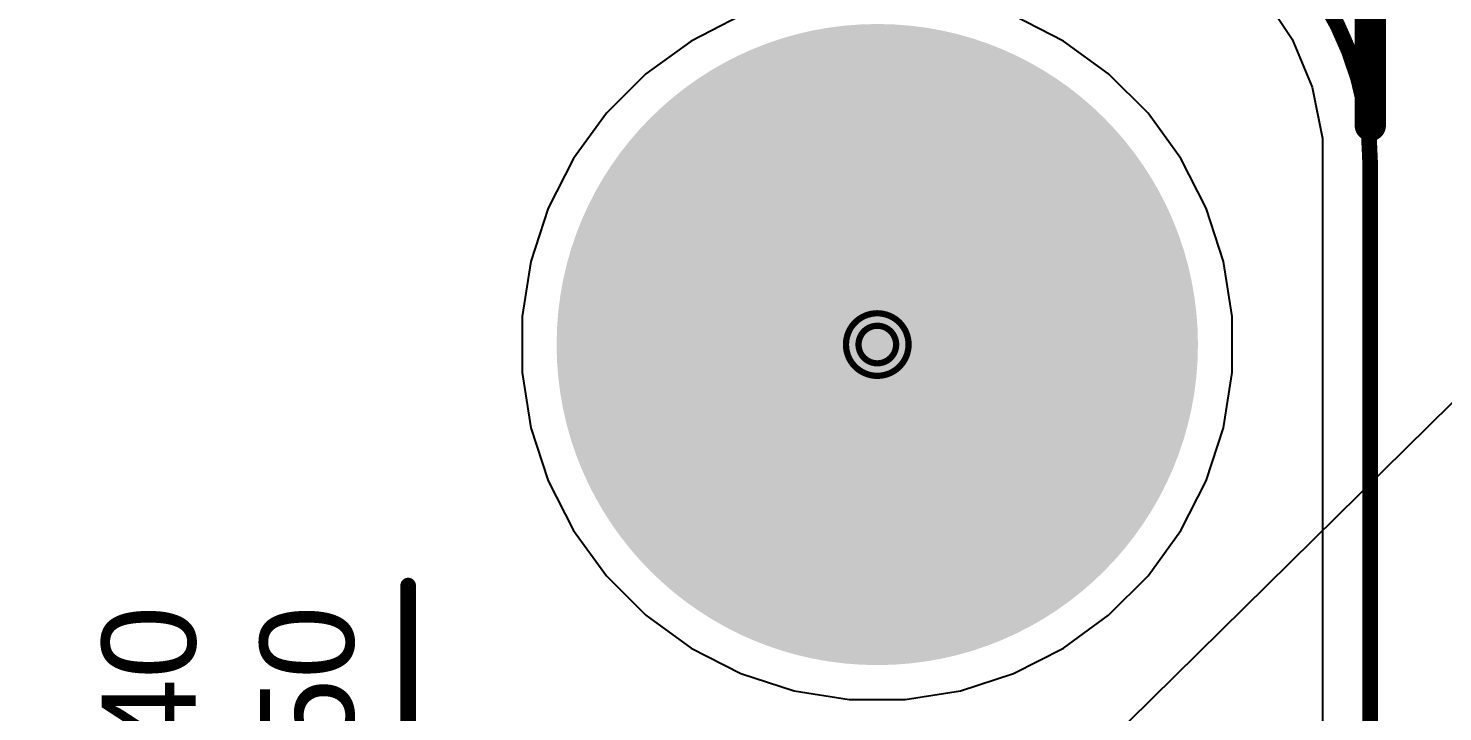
# Model space of a CAD drawing. Header units: inches. Extents: x -12 to 5357, y -8 to 5291.
# Drawn here: x 35.11 to 46.59, y 51 to 56.55 of the extents above; entities that cross this region are included whole.
import ezdxf

# ---------------------------------------------------------------- set-up
doc = ezdxf.new("R2010")
doc.units = ezdxf.units.IN
for name, color, linetype in [('Board Outline', 216, 'Continuous'), ('Bottom Layer', 5, 'Continuous'), ('Bottom Solder', 6, 'Continuous'), ('Dimension', 6, 'Continuous'), ('Drill Drawing', 1, 'Continuous'), ('Ground', 16, 'Continuous'), ('Multi-Layer', 9, 'Continuous'), ('Pad Holes', 156, 'Continuous'), ('Power', 76, 'Continuous'), ('Top Layer', 1, 'Continuous'), ('Top Overlay', 2, 'Continuous'), ('Top Solder', 216, 'Continuous')]:
    doc.layers.add(name, color=color, linetype=linetype)
doc.styles.add('Arial', font='', dxfattribs={"height": 0.2})
doc.styles.get('Arial').set_extended_font_data('Arial')

# ---------------------------------------------------------------- blocks, each defined once
blk = doc.blocks.new('14_VSON__4_3__20')
at = {"layer": 'Top Solder'}
blk.add_line((-0.868, -2.278), (-5350.816, -5279.07), dxfattribs=at)

msp = doc.modelspace()

# ---------------------------------------------------------------- hatches: boundary and pattern name
at = {"layer": 'Bottom Layer'}
h = msp.add_hatch(color=5, dxfattribs=at)
edge = h.paths.add_edge_path()
edge.add_arc((42, 53.978), 2.5, 0, 360)
at = {"layer": 'Bottom Solder'}
h = msp.add_hatch(color=6, dxfattribs=at)
edge = h.paths.add_edge_path()
edge.add_arc((42, 53.978), 2.602, 0, 360)
at = {"layer": 'Ground'}
h = msp.add_hatch(color=16, dxfattribs=at)
edge = h.paths.add_edge_path()
edge.add_arc((42, 53.978), 2.5, 0, 360)
at = {"layer": 'Multi-Layer'}
h = msp.add_hatch(color=9, dxfattribs=at)
edge = h.paths.add_edge_path()
edge.add_arc((42, 53.978), 2.5, 0, 360)
at = {"layer": 'Pad Holes'}
h = msp.add_hatch(color=7, dxfattribs=at)
edge = h.paths.add_edge_path()
edge.add_arc((42, 53.978), 1.55, 0, 360)
at = {"layer": 'Power'}
h = msp.add_hatch(color=76, dxfattribs=at)
edge = h.paths.add_edge_path()
edge.add_arc((42, 53.978), 2.5, 0, 360)
at = {"layer": 'Top Layer'}
h = msp.add_hatch(color=1, dxfattribs=at)
edge = h.paths.add_edge_path()
edge.add_arc((42, 53.978), 2.5, 0, 360)
at = {"layer": 'Top Solder'}
h = msp.add_hatch(color=216, dxfattribs=at)
edge = h.paths.add_edge_path()
edge.add_arc((42, 53.978), 2.602, 0, 360)

# ---------------------------------------------------------------- linework, layer by layer
at = {"layer": 'Board Outline'}
for points in [[(43.46, 57.978, 0.127, 0.127, -0.414214), (46, 55.438, 0.127, 0.127, 0)], [(46, -1.46, 0.127, 0.127, 0), (46, 55.438, 0.127, 0.127, 0)]]:
    msp.add_lwpolyline(points, format="xyseb", dxfattribs=at)
msp.add_lwpolyline([(45.968, 55.438, 0.0635, 0.0635, 1), (46.032, 55.438, 0.0635, 0.0635, 1)], format="xyseb", close=True, dxfattribs=at)
msp.add_lwpolyline([(45.968, 55.438, 0.0635, 0.0635, 1), (46.032, 55.438, 0.0635, 0.0635, 1)], format="xyseb", close=True, dxfattribs=at)
at = {"layer": 'Bottom Layer'}
for p, q in [((45.131, 56.81), (45.367, 56.457)), ((40.894, 56.648), (40.49, 56.442)), ((43.51, 56.442), (43.106, 56.648)), ((40.49, 56.442), (40.123, 56.176)), ((43.877, 56.176), (43.51, 56.442)), ((45.367, 56.457), (45.529, 56.066)), ((40.123, 56.176), (39.803, 55.855)), ((44.198, 55.855), (43.877, 56.176)), ((45.529, 56.066), (45.612, 55.65)), ((39.803, 55.855), (39.536, 55.488)), ((44.464, 55.488), (44.198, 55.855)), ((45.612, 55.65), (45.612, 55.438)), ((39.536, 55.488), (39.33, 55.084)), ((44.67, 55.084), (44.464, 55.488)), ((45.612, 55.438), (45.612, 50.01)), ((39.33, 55.084), (39.19, 54.653)), ((44.81, 54.653), (44.67, 55.084)), ((39.19, 54.653), (39.119, 54.205)), ((44.881, 54.205), (44.81, 54.653)), ((39.119, 54.205), (39.119, 53.751)), ((44.881, 53.751), (44.881, 54.205)), ((39.119, 53.751), (39.19, 53.303)), ((44.81, 53.303), (44.881, 53.751)), ((39.19, 53.303), (39.33, 52.872)), ((44.67, 52.872), (44.81, 53.303)), ((39.33, 52.872), (39.536, 52.468)), ((44.464, 52.468), (44.67, 52.872)), ((39.536, 52.468), (39.803, 52.101)), ((44.198, 52.101), (44.464, 52.468)), ((39.803, 52.101), (40.123, 51.781)), ((43.877, 51.781), (44.198, 52.101)), ((40.123, 51.781), (40.49, 51.514)), ((43.51, 51.514), (43.877, 51.781)), ((40.49, 51.514), (40.894, 51.308)), ((43.106, 51.308), (43.51, 51.514)), ((40.894, 51.308), (41.326, 51.168)), ((42.675, 51.168), (43.106, 51.308)), ((41.326, 51.168), (41.773, 51.097)), ((41.773, 51.097), (42.227, 51.097)), ((42.227, 51.097), (42.675, 51.168))]:
    msp.add_line(p, q, dxfattribs=at)
at = {"layer": 'Dimension'}
msp.add_lwpolyline([(46, 55.756, 0.254, 0.254, 0), (46, 64.135, 0.254, 0.254, 0)], format="xyseb", dxfattribs=at)
msp.add_lwpolyline([(45.937, 55.756, 0.127, 0.127, 1), (46.064, 55.756, 0.127, 0.127, 1)], format="xyseb", close=True, dxfattribs=at)
at = {"layer": 'Drill Drawing'}
for points in [[(42.254, 53.978, 0.0508, 0.0508, 1), (41.746, 53.978, 0.0508, 0.0508, 1)], [(42.153, 53.978, 0.0508, 0.0508, 1), (41.848, 53.978, 0.0508, 0.0508, 1)], [(41.734, 53.978, 0.0254, 0.0254, 1), (41.759, 53.978, 0.0254, 0.0254, 1)], [(41.835, 53.978, 0.0254, 0.0254, 1), (41.861, 53.978, 0.0254, 0.0254, 1)], [(42.14, 53.978, 0.0254, 0.0254, 1), (42.165, 53.978, 0.0254, 0.0254, 1)], [(42.242, 53.978, 0.0254, 0.0254, 1), (42.267, 53.978, 0.0254, 0.0254, 1)]]:
    msp.add_lwpolyline(points, format="xyseb", close=True, dxfattribs=at)
at = {"layer": 'Ground'}
for p, q in [((45.131, 56.81), (45.367, 56.457)), ((40.894, 56.648), (40.49, 56.442)), ((43.51, 56.442), (43.106, 56.648)), ((40.49, 56.442), (40.123, 56.176)), ((43.877, 56.176), (43.51, 56.442)), ((45.367, 56.457), (45.529, 56.066)), ((40.123, 56.176), (39.803, 55.855)), ((44.198, 55.855), (43.877, 56.176)), ((45.529, 56.066), (45.612, 55.65)), ((39.803, 55.855), (39.536, 55.488)), ((44.464, 55.488), (44.198, 55.855)), ((45.612, 55.65), (45.612, 55.438)), ((39.536, 55.488), (39.33, 55.084)), ((44.67, 55.084), (44.464, 55.488)), ((45.612, 55.438), (45.612, 50.01)), ((39.33, 55.084), (39.19, 54.653)), ((44.81, 54.653), (44.67, 55.084)), ((39.19, 54.653), (39.119, 54.205)), ((44.881, 54.205), (44.81, 54.653)), ((39.119, 54.205), (39.119, 53.751)), ((44.881, 53.751), (44.881, 54.205)), ((39.119, 53.751), (39.19, 53.303)), ((44.81, 53.303), (44.881, 53.751)), ((39.19, 53.303), (39.33, 52.872)), ((44.67, 52.872), (44.81, 53.303)), ((39.33, 52.872), (39.536, 52.468)), ((44.464, 52.468), (44.67, 52.872)), ((39.536, 52.468), (39.803, 52.101)), ((44.198, 52.101), (44.464, 52.468)), ((39.803, 52.101), (40.123, 51.781)), ((43.877, 51.781), (44.198, 52.101)), ((40.123, 51.781), (40.49, 51.514)), ((43.51, 51.514), (43.877, 51.781)), ((40.49, 51.514), (40.894, 51.308)), ((43.106, 51.308), (43.51, 51.514)), ((40.894, 51.308), (41.326, 51.168)), ((42.675, 51.168), (43.106, 51.308)), ((41.326, 51.168), (41.773, 51.097)), ((41.773, 51.097), (42.227, 51.097)), ((42.227, 51.097), (42.675, 51.168))]:
    msp.add_line(p, q, dxfattribs=at)
at = {"layer": 'Power'}
for p, q in [((45.131, 56.81), (45.367, 56.457)), ((40.894, 56.648), (40.49, 56.442)), ((43.51, 56.442), (43.106, 56.648)), ((40.49, 56.442), (40.123, 56.176)), ((43.877, 56.176), (43.51, 56.442)), ((45.367, 56.457), (45.529, 56.066)), ((40.123, 56.176), (39.803, 55.855)), ((44.198, 55.855), (43.877, 56.176)), ((45.529, 56.066), (45.612, 55.65)), ((39.803, 55.855), (39.536, 55.488)), ((44.464, 55.488), (44.198, 55.855)), ((45.612, 55.65), (45.612, 55.438)), ((39.536, 55.488), (39.33, 55.084)), ((44.67, 55.084), (44.464, 55.488)), ((45.612, 55.438), (45.612, 50.01)), ((39.33, 55.084), (39.19, 54.653)), ((44.81, 54.653), (44.67, 55.084)), ((39.19, 54.653), (39.119, 54.205)), ((44.881, 54.205), (44.81, 54.653)), ((39.119, 54.205), (39.119, 53.751)), ((44.881, 53.751), (44.881, 54.205)), ((39.119, 53.751), (39.19, 53.303)), ((44.81, 53.303), (44.881, 53.751)), ((39.19, 53.303), (39.33, 52.872)), ((44.67, 52.872), (44.81, 53.303)), ((39.33, 52.872), (39.536, 52.468)), ((44.464, 52.468), (44.67, 52.872)), ((39.536, 52.468), (39.803, 52.101)), ((44.198, 52.101), (44.464, 52.468)), ((39.803, 52.101), (40.123, 51.781)), ((43.877, 51.781), (44.198, 52.101)), ((40.123, 51.781), (40.49, 51.514)), ((43.51, 51.514), (43.877, 51.781)), ((40.49, 51.514), (40.894, 51.308)), ((43.106, 51.308), (43.51, 51.514)), ((40.894, 51.308), (41.326, 51.168)), ((42.675, 51.168), (43.106, 51.308)), ((41.326, 51.168), (41.773, 51.097)), ((41.773, 51.097), (42.227, 51.097)), ((42.227, 51.097), (42.675, 51.168))]:
    msp.add_line(p, q, dxfattribs=at)
at = {"layer": 'Top Layer'}
for p, q in [((45.131, 56.81), (45.367, 56.457)), ((40.894, 56.648), (40.49, 56.442)), ((43.51, 56.442), (43.106, 56.648)), ((40.49, 56.442), (40.123, 56.176)), ((43.877, 56.176), (43.51, 56.442)), ((45.367, 56.457), (45.529, 56.066)), ((40.123, 56.176), (39.803, 55.855)), ((44.198, 55.855), (43.877, 56.176)), ((45.529, 56.066), (45.612, 55.65)), ((39.803, 55.855), (39.536, 55.488)), ((44.464, 55.488), (44.198, 55.855)), ((45.612, 55.65), (45.612, 55.438)), ((39.536, 55.488), (39.33, 55.084)), ((44.67, 55.084), (44.464, 55.488)), ((45.612, 55.438), (45.612, 50.89)), ((39.33, 55.084), (39.19, 54.653)), ((44.81, 54.653), (44.67, 55.084)), ((39.19, 54.653), (39.119, 54.205)), ((44.881, 54.205), (44.81, 54.653)), ((39.119, 54.205), (39.119, 53.751)), ((44.881, 53.751), (44.881, 54.205)), ((39.119, 53.751), (39.19, 53.303)), ((44.81, 53.303), (44.881, 53.751)), ((39.19, 53.303), (39.33, 52.872)), ((44.67, 52.872), (44.81, 53.303)), ((39.33, 52.872), (39.536, 52.468)), ((44.464, 52.468), (44.67, 52.872)), ((39.536, 52.468), (39.803, 52.101)), ((44.198, 52.101), (44.464, 52.468)), ((39.803, 52.101), (40.123, 51.781)), ((43.877, 51.781), (44.198, 52.101)), ((40.123, 51.781), (40.49, 51.514)), ((43.51, 51.514), (43.877, 51.781)), ((40.49, 51.514), (40.894, 51.308)), ((43.106, 51.308), (43.51, 51.514)), ((40.894, 51.308), (41.326, 51.168)), ((42.675, 51.168), (43.106, 51.308)), ((41.326, 51.168), (41.773, 51.097)), ((41.773, 51.097), (42.227, 51.097)), ((42.227, 51.097), (42.675, 51.168))]:
    msp.add_line(p, q, dxfattribs=at)
at = {"layer": 'Top Overlay'}
msp.add_lwpolyline([(38.194, 49.53, 0.127, 0.127, 0), (38.194, 52.022, 0.127, 0.127, 0)], format="xyseb", dxfattribs=at)
msp.add_lwpolyline([(38.162, 52.022, 0.0635, 0.0635, 1), (38.225, 52.022, 0.0635, 0.0635, 1)], format="xyseb", close=True, dxfattribs=at)

# ---------------------------------------------------------------- block references
at = {"rotation": 180}
msp.add_blockref('14_VSON__4_3__20', (6.397, 12.368), dxfattribs=at)

# ---------------------------------------------------------------- texts
at = {"layer": 'Top Overlay', "style": 'Arial'}
for s, p in [('R40', (36.469, 49.905)), ('C50', (37.752, 49.905))]:
    msp.add_text(s, height=0.762, rotation=90, dxfattribs=at).set_placement(p)

doc.saveas('drawing.dxf')
